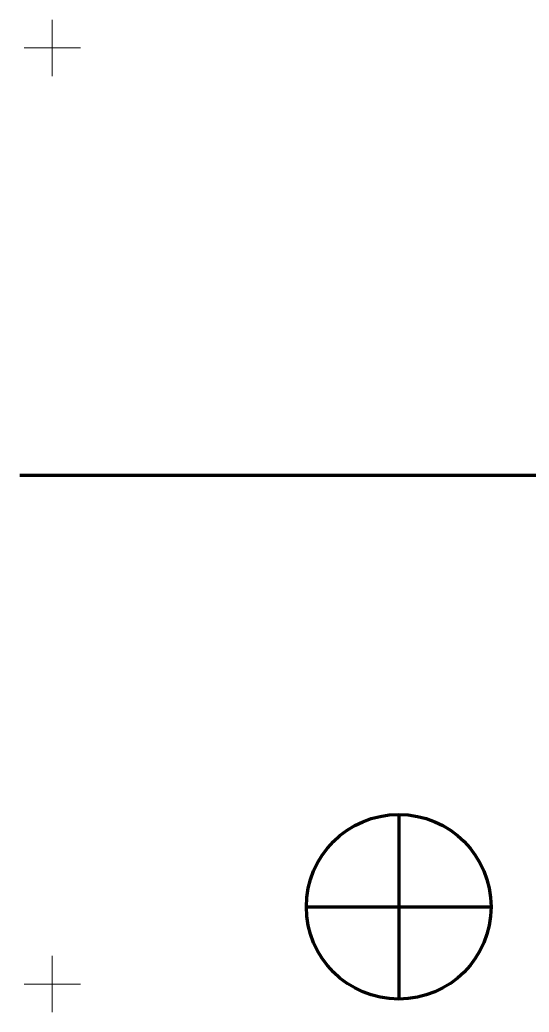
# Model space of a CAD drawing. Header units: metres. Extents: x 5191936 to 10384803, y 4968796 to 9938221.
# Drawn here: x 5192398.3 to 5192425.5, y 4969148.5 to 4969201.5 of the extents above; entities that cross this region are included whole.
import ezdxf

# ---------------------------------------------------------------- set-up
doc = ezdxf.new("R2010")
doc.units = ezdxf.units.M
doc.layers.add('Grid', color=7, linetype='Continuous', lineweight=18)
doc.layers.add('Рамка и сетка', color=7, linetype='Continuous', lineweight=18)

# ---------------------------------------------------------------- blocks, each defined once
blk = doc.blocks.new('GRID')
at = {"layer": 'Grid', "color": 104}
blk.add_line((-1.5, 0), (1.5, 0), dxfattribs=at)
for points in [[(0, 0), (0, 1.5)], [(0, 0), (0, -1.5)]]:
    blk.add_lwpolyline(points, dxfattribs=at)

msp = doc.modelspace()

# ---------------------------------------------------------------- linework, layer by layer
at = {"layer": 'Рамка и сетка', "color": 1, "lineweight": 100}
msp.add_line((5192398.271, 4969177.176), (5192436.655, 4969177.176), dxfattribs=at)
at = {"layer": 'Рамка и сетка', "color": 4, "lineweight": 100}
for p, q in [((5192418.496, 4969159.057), (5192418.496, 4969149.197)), ((5192413.566, 4969154.127), (5192423.426, 4969154.127))]:
    msp.add_line(p, q, dxfattribs=at)
msp.add_circle((5192418.496, 4969154.127), 4.93, dxfattribs=at)

# ---------------------------------------------------------------- block references
at = {"layer": 'Grid', "color": 7, "linetype": 'Continuous'}
for p in [(5192400, 4969200), (5192400, 4969150)]:
    msp.add_blockref('GRID', p, dxfattribs=at)

doc.saveas('drawing.dxf')
